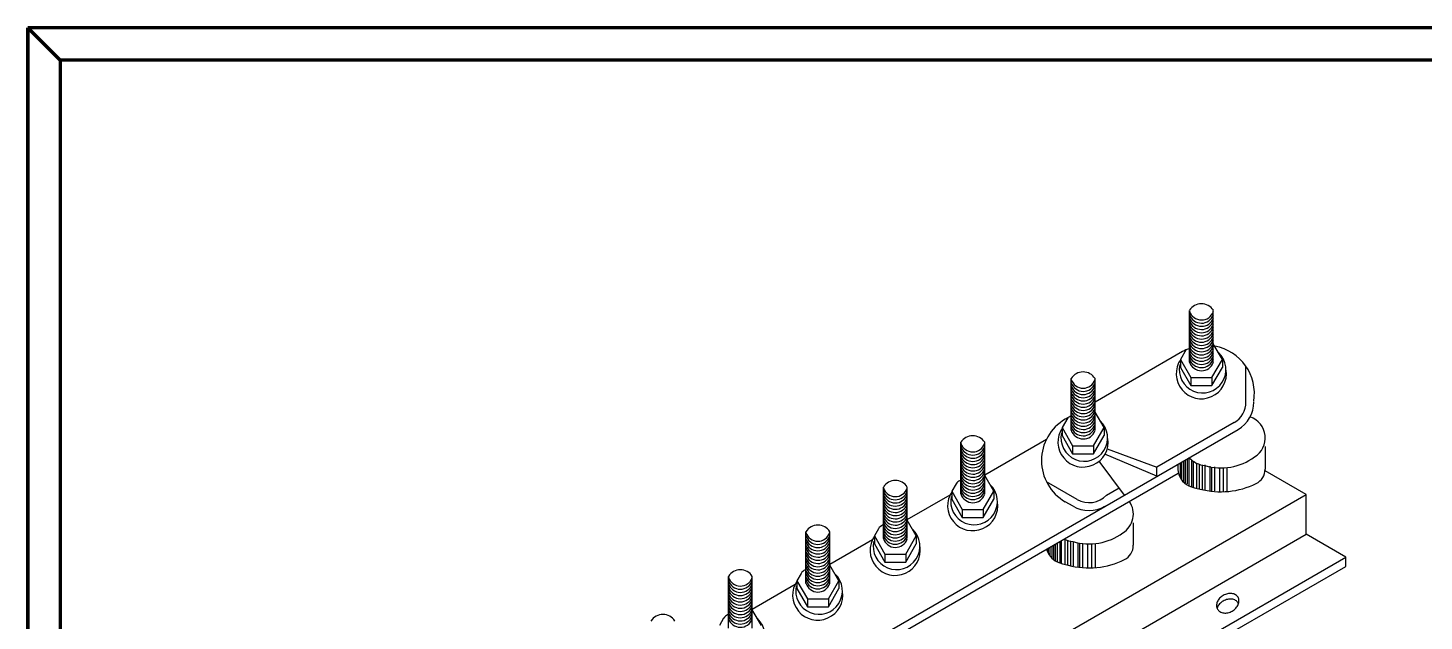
# Model space of a CAD drawing. Extents: x -508 to 92, y -98 to -31.
# Drawn here: x -508.38 to -490.79, y -38.62 to -31.14 of the extents above; entities that cross this region are included whole.
import ezdxf

# ---------------------------------------------------------------- set-up
doc = ezdxf.new("R2010")
doc.units = 0
doc.header["$MEASUREMENT"] = 0
doc.layers.add('E-DETAIL', color=4, linetype='CONTINUOUS')
doc.layers.add('H', color=2, linetype='CONTINUOUS')
doc.layers.add('UG-BORDER', color=20, linetype='CONTINUOUS', lineweight=80)

msp = doc.modelspace()

# ---------------------------------------------------------------- linework, layer by layer
at = {"layer": 'E-DETAIL'}
for p, q in [((-493.746, -35.353), (-493.746, -34.702)), ((-493.446, -35.353), (-493.446, -34.702)), ((-493.332, -35.32), (-493.446, -35.122)), ((-493.835, -35.222), (-494.936, -35.858)), ((-493.788, -35.195), (-493.86, -35.32)), ((-493.86, -35.32), (-493.86, -35.42)), ((-493.86, -35.32), (-493.728, -35.548)), ((-493.464, -35.548), (-493.332, -35.32)), ((-493.332, -35.32), (-493.332, -35.42)), ((-493.86, -35.42), (-493.728, -35.648)), ((-493.464, -35.648), (-493.332, -35.42)), ((-493.035, -35.857), (-493.035, -35.41)), ((-495.236, -36.213), (-495.236, -35.562)), ((-494.936, -36.213), (-494.936, -35.562)), ((-493.728, -35.548), (-493.464, -35.548)), ((-493.728, -35.548), (-493.728, -35.648)), ((-493.728, -35.648), (-493.464, -35.648)), ((-493.464, -35.548), (-493.464, -35.648)), ((-495.236, -36.031), (-495.311, -36.074)), ((-494.822, -36.18), (-494.936, -35.983)), ((-504.742, -42.905), (-493.135, -36.204)), ((-495.278, -36.055), (-495.35, -36.18)), ((-495.35, -36.18), (-495.218, -36.408)), ((-495.35, -36.18), (-495.35, -36.28)), ((-494.954, -36.408), (-494.822, -36.18)), ((-494.822, -36.18), (-494.822, -36.28)), ((-493.185, -36.117), (-494.156, -36.677)), ((-496.626, -37.015), (-496.626, -36.364)), ((-496.326, -36.776), (-495.548, -36.327)), ((-496.326, -37.015), (-496.326, -36.364)), ((-495.35, -36.28), (-495.218, -36.509)), ((-494.954, -36.509), (-494.822, -36.28)), ((-495.218, -36.408), (-494.954, -36.408)), ((-495.218, -36.408), (-495.218, -36.509)), ((-495.218, -36.509), (-494.954, -36.509)), ((-494.954, -36.408), (-494.954, -36.509)), ((-494.156, -36.793), (-494.811, -36.514)), ((-494.784, -36.446), (-494.156, -36.677)), ((-492.794, -36.419), (-492.794, -36.704)), ((-503.271, -42.171), (-493.887, -36.753)), ((-494.564, -37.029), (-494.884, -36.602)), ((-494.156, -36.793), (-494.156, -36.677)), ((-493.894, -36.642), (-493.894, -36.705)), ((-492.278, -37.024), (-492.795, -36.726)), ((-497.601, -37.578), (-497.601, -36.928)), ((-497.301, -37.578), (-497.301, -36.928)), ((-496.687, -36.89), (-496.739, -36.982)), ((-496.212, -36.982), (-496.326, -36.785)), ((-495.161, -37.085), (-495.548, -36.861)), ((-504.46, -44.058), (-492.278, -37.024)), ((-497.301, -37.339), (-496.762, -37.028)), ((-496.739, -36.982), (-496.608, -37.211)), ((-496.739, -36.982), (-496.739, -37.082)), ((-496.739, -37.082), (-496.608, -37.311)), ((-496.344, -37.211), (-496.212, -36.982)), ((-496.344, -37.311), (-496.212, -37.082)), ((-496.212, -36.982), (-496.212, -37.082)), ((-494.793, -37.03), (-494.632, -36.938)), ((-492.278, -37.524), (-492.278, -37.024)), ((-496.608, -37.211), (-496.608, -37.311)), ((-496.608, -37.211), (-496.344, -37.211)), ((-496.344, -37.211), (-496.344, -37.311)), ((-495.211, -37.171), (-495.311, -37.114)), ((-497.662, -37.454), (-497.715, -37.545)), ((-497.188, -37.545), (-497.301, -37.348)), ((-496.608, -37.311), (-496.344, -37.311)), ((-494.454, -37.378), (-494.454, -37.663)), ((-504.46, -44.558), (-492.278, -37.524)), ((-498.577, -38.142), (-498.577, -37.491)), ((-498.277, -38.142), (-498.277, -37.491)), ((-498.277, -37.902), (-497.738, -37.591)), ((-497.715, -37.545), (-497.583, -37.774)), ((-497.715, -37.545), (-497.715, -37.646)), ((-497.32, -37.774), (-497.188, -37.545)), ((-497.188, -37.545), (-497.188, -37.646)), ((-491.778, -37.813), (-492.278, -37.524)), ((-497.715, -37.646), (-497.583, -37.874)), ((-497.583, -37.774), (-497.32, -37.774)), ((-497.583, -37.774), (-497.583, -37.874)), ((-497.32, -37.874), (-497.188, -37.646)), ((-497.32, -37.774), (-497.32, -37.874)), ((-503.862, -44.79), (-491.778, -37.813)), ((-503.812, -44.876), (-491.778, -37.928)), ((-498.164, -38.109), (-498.277, -37.912)), ((-497.583, -37.874), (-497.32, -37.874)), ((-491.778, -37.928), (-491.778, -37.813)), ((-499.553, -38.705), (-499.553, -38.054)), ((-499.253, -38.705), (-499.253, -38.054)), ((-499.253, -38.466), (-498.714, -38.154)), ((-498.638, -38.017), (-498.691, -38.109)), ((-498.691, -38.109), (-498.559, -38.337)), ((-498.691, -38.109), (-498.691, -38.209)), ((-498.295, -38.337), (-498.164, -38.109)), ((-498.164, -38.109), (-498.164, -38.209)), ((-498.691, -38.209), (-498.559, -38.438)), ((-498.559, -38.337), (-498.559, -38.438)), ((-498.559, -38.337), (-498.295, -38.337)), ((-498.295, -38.438), (-498.164, -38.209)), ((-498.295, -38.337), (-498.295, -38.438)), ((-499.139, -38.672), (-499.253, -38.475)), ((-498.559, -38.438), (-498.295, -38.438)), ((-499.614, -38.581), (-499.667, -38.672))]:
    msp.add_line(p, q, dxfattribs=at)
msp.add_lwpolyline([(-493.207, -38.492, 0.076822), (-493.161, -38.454, 0.086728), (-493.132, -38.41, 0.105778), (-493.123, -38.36, 0.124771), (-493.135, -38.318, 0.124771), (-493.165, -38.287, 0.105778), (-493.213, -38.27, 0.086728), (-493.266, -38.273, 0.076822), (-493.321, -38.294, 0.076822), (-493.367, -38.331, 0.086728), (-493.396, -38.376, 0.105778), (-493.405, -38.426, 0.124771), (-493.393, -38.467, 0.124771), (-493.363, -38.498, 0.105778), (-493.315, -38.515, 0.086728), (-493.262, -38.513, 0.076822)], format="xyb", close=True, dxfattribs=at)
for centre, radius, start, end in [((-493.596, -34.795), 0.177, 31.9378, 148.0622), ((-493.595, -34.665), 0.158, 197.5417, 341.1112), ((-493.535, -35.749), 0.606, 350.5094, 79.8935), ((-493.597, -35.5), 0.316, 145.2111, 8.3827), ((-493.581, -35.449), 0.294, 167.5574, 47.1326), ((-493.535, -35.749), 0.606, 110.3375, 119.6478), ((-495.086, -35.655), 0.177, 31.9378, 148.0622), ((-493.595, -35.305), 0.158, 197.5417, 341.1112), ((-495.085, -35.525), 0.158, 197.5417, 341.1112), ((-493.335, -35.857), 0.3, 300, 0), ((-493.335, -35.857), 0.4, 300, 0), ((-493.072, -36.31), 0.28, 301.5627, 71.198), ((-495.011, -36.594), 0.6, 120, 240), ((-495.087, -36.361), 0.316, 145.2111, 8.3827), ((-495.071, -36.309), 0.294, 167.5574, 47.1326), ((-495.085, -36.165), 0.158, 197.5417, 341.1112), ((-496.476, -36.458), 0.177, 31.9378, 148.0622), ((-496.475, -36.328), 0.158, 197.5417, 341.1112), ((-493.52, -36.342), 0.317, 223.2693, 264.1204), ((-493.349, -35.986), 0.702, 253.0784, 306.9311), ((-493.65, -36.692), 0.244, 183.1378, 244.8437), ((-492.994, -36.704), 0.2, 296.2504, 0), ((-497.451, -37.021), 0.177, 31.9378, 148.0622), ((-496.46, -37.111), 0.294, 167.5574, 47.1326), ((-496.6, -36.94), 0.1, 111.4269, 150), ((-496.415, -37.412), 0.606, 110.3375, 111.4269), ((-493.441, -36.099), 0.873, 248.95, 258.6038), ((-493.352, -35.977), 1.011, 255.0666, 296.2504), ((-497.451, -36.891), 0.158, 197.5417, 341.1112), ((-496.477, -37.163), 0.316, 145.2111, 8.3827), ((-496.475, -36.968), 0.158, 197.5417, 341.1112), ((-495.011, -36.825), 0.3, 240, 316.8029), ((-495.011, -36.825), 0.4, 240, 300), ((-494.733, -37.269), 0.28, 301.5627, 34.8548), ((-498.427, -37.585), 0.177, 31.9378, 148.0622), ((-497.576, -37.504), 0.1, 111.4269, 150), ((-497.391, -37.975), 0.606, 110.3375, 111.4269), ((-498.427, -37.454), 0.158, 197.5417, 341.1112), ((-497.453, -37.726), 0.316, 145.2111, 8.3827), ((-497.436, -37.675), 0.294, 167.5574, 47.1326), ((-497.451, -37.531), 0.158, 197.5417, 341.1112), ((-495.181, -37.301), 0.317, 243.0407, 264.1204), ((-495.009, -36.944), 0.702, 253.0784, 306.9311), ((-495.31, -37.65), 0.244, 194.4847, 244.8437), ((-494.654, -37.663), 0.2, 296.2504, 0), ((-499.403, -38.148), 0.177, 31.9378, 148.0622), ((-498.552, -38.067), 0.1, 111.4269, 150), ((-498.367, -38.539), 0.606, 110.3375, 111.4269), ((-495.101, -37.057), 0.873, 248.95, 258.6038), ((-495.013, -36.936), 1.011, 255.0666, 296.2504), ((-499.403, -38.018), 0.158, 197.5417, 341.1112), ((-498.429, -38.29), 0.316, 145.2111, 8.3827), ((-498.412, -38.238), 0.294, 167.5574, 47.1326), ((-498.427, -38.094), 0.158, 197.5417, 341.1112), ((-500.379, -38.711), 0.177, 31.9378, 148.0622), ((-499.388, -38.802), 0.294, 167.5574, 47.1326), ((-499.527, -38.631), 0.1, 111.4269, 150), ((-499.342, -39.102), 0.606, 110.3375, 111.4269)]:
    msp.add_arc(centre, radius, start, end, dxfattribs=at)
at = {"layer": 'H'}
for p, q in [((-493.776, -36.574), (-493.776, -36.888)), ((-493.754, -36.556), (-493.754, -36.913)), ((-493.865, -36.625), (-493.865, -36.802)), ((-493.845, -36.613), (-493.845, -36.836)), ((-493.822, -36.6), (-493.822, -36.859)), ((-493.801, -36.588), (-493.801, -36.874)), ((-493.719, -36.589), (-493.719, -36.925)), ((-493.701, -36.607), (-493.701, -36.931)), ((-493.658, -36.627), (-493.658, -36.944)), ((-493.623, -36.641), (-493.623, -36.952)), ((-493.585, -36.65), (-493.585, -36.961)), ((-493.552, -36.65), (-493.552, -36.968)), ((-493.491, -36.665), (-493.491, -36.979)), ((-493.471, -36.677), (-493.471, -36.981)), ((-493.431, -36.675), (-493.431, -36.978)), ((-493.369, -36.682), (-493.369, -36.982)), ((-493.321, -36.684), (-493.321, -36.984)), ((-493.275, -36.684), (-493.275, -36.984)), ((-495.38, -37.615), (-495.38, -37.884)), ((-495.361, -37.604), (-495.361, -37.89)), ((-495.318, -37.586), (-495.318, -37.899)), ((-495.283, -37.599), (-495.283, -37.91)), ((-495.246, -37.609), (-495.246, -37.918)), ((-495.212, -37.616), (-495.212, -37.923)), ((-495.151, -37.632), (-495.151, -37.937)), ((-495.526, -37.699), (-495.526, -37.761)), ((-495.505, -37.687), (-495.505, -37.795)), ((-495.482, -37.674), (-495.482, -37.817)), ((-495.461, -37.662), (-495.461, -37.842)), ((-495.437, -37.648), (-495.437, -37.854)), ((-495.414, -37.635), (-495.414, -37.871)), ((-495.132, -37.635), (-495.132, -37.94)), ((-495.092, -37.641), (-495.092, -37.944)), ((-495.029, -37.646), (-495.029, -37.947)), ((-494.982, -37.646), (-494.982, -37.943)), ((-494.935, -37.642), (-494.935, -37.942))]:
    msp.add_line(p, q, dxfattribs=at)
msp.add_lwpolyline([(-493.129, -38.401, 0.037522), (-493.135, -38.389, 0.124771), (-493.165, -38.358, 0.105778), (-493.213, -38.341, 0.086728), (-493.266, -38.344, 0.076822), (-493.321, -38.365, 0.076822), (-493.367, -38.402, 0.086728), (-493.396, -38.447, 0.019145), (-493.399, -38.455, 0.019145)], format="xyb", dxfattribs=at)
for centre in [(-493.595, -34.705), (-493.595, -34.745), (-493.595, -34.785), (-493.595, -34.825), (-493.595, -34.865), (-493.595, -34.905), (-493.595, -34.945), (-493.595, -34.985), (-493.595, -35.025), (-493.595, -35.065), (-493.595, -35.105), (-493.595, -35.145), (-493.595, -35.185), (-493.595, -35.225), (-493.595, -35.265), (-495.085, -35.565), (-495.085, -35.605), (-495.085, -35.645), (-495.085, -35.685), (-495.085, -35.725), (-495.085, -35.765), (-495.085, -35.805), (-495.085, -35.845), (-495.085, -35.885), (-495.085, -35.925), (-495.085, -35.965), (-495.085, -36.005), (-495.085, -36.045), (-495.085, -36.085), (-495.085, -36.125), (-496.475, -36.368), (-496.475, -36.408), (-496.475, -36.448), (-496.475, -36.488), (-496.475, -36.528), (-496.475, -36.568), (-496.475, -36.608), (-496.475, -36.648), (-496.475, -36.688), (-496.475, -36.728), (-496.475, -36.768), (-496.475, -36.808), (-496.475, -36.848), (-497.451, -36.931), (-497.451, -36.971), (-497.451, -37.011), (-497.451, -37.051), (-496.475, -36.888), (-496.475, -36.928), (-497.451, -37.091), (-497.451, -37.131), (-497.451, -37.171), (-497.451, -37.211), (-497.451, -37.251), (-497.451, -37.291), (-497.451, -37.331), (-497.451, -37.371), (-498.427, -37.494), (-498.427, -37.534), (-498.427, -37.574), (-497.451, -37.411), (-497.451, -37.451), (-497.451, -37.491), (-498.427, -37.614), (-498.427, -37.654), (-498.427, -37.694), (-498.427, -37.734), (-498.427, -37.774), (-498.427, -37.814), (-498.427, -37.854), (-498.427, -37.894), (-498.427, -37.934), (-499.403, -38.058), (-499.403, -38.098), (-498.427, -37.974), (-498.427, -38.014), (-498.427, -38.054), (-499.403, -38.138), (-499.403, -38.178), (-499.403, -38.218), (-499.403, -38.258), (-499.403, -38.298), (-499.403, -38.338), (-499.403, -38.378), (-499.403, -38.418), (-499.403, -38.458), (-499.403, -38.498), (-499.403, -38.538)]:
    msp.add_arc(centre, 0.158, 197.5417, 341.1112, dxfattribs=at)
at = {"layer": 'UG-BORDER'}
for p, q in [((-508.377, -31.142), (-508.377, -97.842)), ((-508.377, -97.842), (-508.377, -31.142)), ((-412.377, -31.142), (-508.377, -31.142)), ((-508.377, -31.142), (-507.973, -31.547)), ((-507.973, -31.547), (-507.973, -97.438)), ((-412.782, -31.547), (-507.973, -31.547))]:
    msp.add_line(p, q, dxfattribs=at)

doc.saveas('drawing.dxf')
